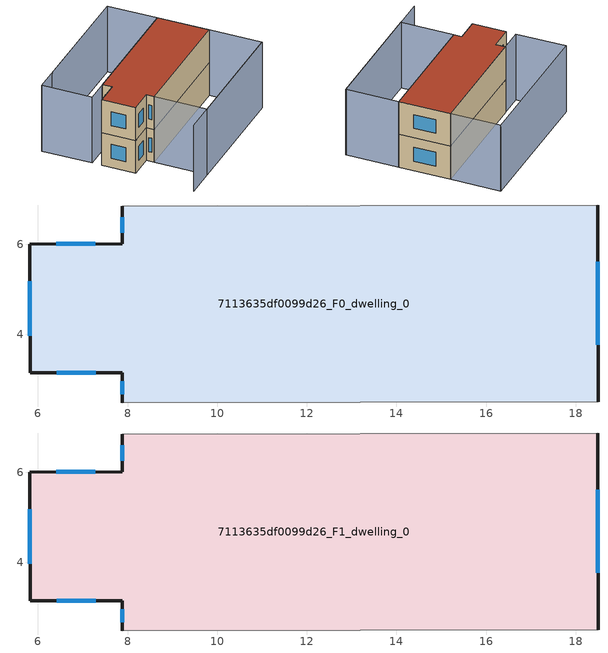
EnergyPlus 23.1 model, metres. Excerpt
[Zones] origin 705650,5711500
7113635df0099d26_F0_dwelling_0
 floor ground (EU_floor_Construction): 18.48,6.88 18.5,2.49 7.88,2.46 7.88,3.14 5.82,3.14 5.81,6.01 7.88,6.02 7.88,6.85 z0
 wall outside (EU_wall_Construction): 7.88,6.85 7.88,6.02 5.81,6.01 5.82,3.14 7.88,3.14 7.88,2.46 / 18.5,2.49 18.48,6.88 z0:3
 wall adiabatic (EU_wall_Construction): 18.48,6.88 7.88,6.85 / 7.88,2.46 18.5,2.49 z0:3
 window (EU_Window_Construction): 5.82,5.18 5.82,3.97 / 7.28,6.01 6.41,6.01 / 7.88,6.61 7.88,6.26 / 18.49,3.76 18.49,5.61 / 7.88,2.95 7.88,2.66 / 6.42,3.14 7.29,3.14 z0.87:2.13
7113635df0099d26_F1_dwelling_0
 floor to 7113635df0099d26_F0_dwelling_0 (EU_floor_Construction): 18.48,6.88 18.5,2.49 7.88,2.46 7.88,3.14 5.82,3.14 5.81,6.01 7.88,6.02 7.88,6.85 z3
 wall outside (EU_wall_Construction): 7.88,6.85 7.88,6.02 5.81,6.01 5.82,3.14 7.88,3.14 7.88,2.46 / 18.5,2.49 18.48,6.88 z3:6
 wall adiabatic (EU_wall_Construction): 18.48,6.88 7.88,6.85 / 7.88,2.46 18.5,2.49 z3:6
 window (EU_Window_Construction): 5.82,5.18 5.82,3.97 / 7.28,6.01 6.41,6.01 / 7.88,6.61 7.88,6.26 / 18.49,3.76 18.49,5.61 / 7.88,2.95 7.88,2.66 / 6.42,3.14 7.29,3.14 z3.87:5.13
 roof outside (EU_roof_Construction): 18.5,2.49 18.48,6.88 7.88,6.85 7.88,6.02 5.81,6.01 5.82,3.14 7.88,3.14 7.88,2.46 z6
shading: 5.3,-2.01 18.48,-1.96 / 7.87,2.46 18.5,2.49 / 18.5,2.49 18.51,-1.97 / 18.51,-1.97 7.88,-2 / 7.88,-2 7.87,2.46 / 18.49,6.88 5.88,6.85 / 5.88,6.85 5.87,11.09 / 5.87,11.09 18.48,11.12 / 18.48,11.12 18.49,6.88 / 18.48,11.12 7.86,11.09 z0:6
[Building]
EU S2 Campaign: North Axis=0; Terrain=City; Solar Distribution=FullExterior
[Site:Location]
London: Latitude=51.5; Longitude=-0.5; Time Zone=0; Elevation=25
[SizingPeriod:WeatherFileDays]
AnnualSizingPeriod: Begin Month=1; Begin Day of Month=1; End Month=12; End Day of Month=31; Day of Week for Start Day=Monday; Use Weather File Daylight Saving Period=No; Use Weather File Rain and Snow Indicators=No
[MATERIAL]
EU_InternalMass_Material: Roughness=MediumRough; Thickness=0.1; Conductivity=1; Density=1800; Specific Heat=900; Thermal Absorptance=0.9; Solar Absorptance=0.7; Visible Absorptance=0.7
[MATERIAL:NOMASS] Roughness=MediumRough; Thermal Absorptance=0.9; Solar Absorptance=0.7; Visible Absorptance=0.7
Name | Thermal Resistance
EU_wall_NoMass | 0.724719
EU_roof_NoMass | 2.98947
EU_floor_NoMass | 2.39157
[WINDOWMATERIAL:SIMPLEGLAZINGSYSTEM]
EU_Window_SimpleGlazing: UFactor=2.63425; Solar Heat Gain Coefficient=0.76; Visible Transmittance=0.76
[CONSTRUCTION]
EU_wall_Construction: EU_wall_NoMass
EU_roof_Construction: EU_roof_NoMass
EU_floor_Construction: EU_floor_NoMass
EU_Window_Construction: EU_Window_SimpleGlazing
EU_InternalMass_Construction: EU_InternalMass_Material
[ZONE] Type=1; Multiplier=1; Ceiling Height=autocalculate; Floor Area=autocalculate; Part of Total Floor Area=Yes
Name | Volume
7113635df0099d26_F0_dwelling_0 | 157.41
7113635df0099d26_F1_dwelling_0 | 157.411
[INTERNALMASS] Construction=EU_InternalMass_Construction; Surface Area=52.4701
Name | Zone or ZoneList
7113635df0099d26_F0_dwelling_0_EU_InternalMass | 7113635df0099d26_F0_dwelling_0
7113635df0099d26_F1_dwelling_0_EU_InternalMass | 7113635df0099d26_F1_dwelling_0
[OTHEREQUIPMENT] Fuel Type=Electricity; Design Level Calculation Method=Watts/Area; Power per Zone Floor Area=1; Fraction Latent=0; Fraction Radiant=0; Fraction Lost=0; Carbon Dioxide Generation Rate=0; EndUse Subcategory=EU_Step8_InternalGains
Name | Zone or ZoneList or Space or SpaceList | Schedule
EU_Step8_InternalGain_7113635df0099d26_F0_dwelling_0_f000 | 7113635df0099d26_F0_dwelling_0 | EU_Step8_GainSchedule_7113635df0099d26_F0_dwelling_0_f000
EU_Step8_InternalGain_7113635df0099d26_F1_dwelling_0_f000 | 7113635df0099d26_F1_dwelling_0 | EU_Step8_GainSchedule_7113635df0099d26_F1_dwelling_0_f000
[ZONEVENTILATION:DESIGNFLOWRATE] Schedule=EU_AlwaysOn; Design Flow Rate Calculation Method=AirChanges/Hour; Air Changes per Hour=0.418135; Ventilation Type=Natural; Fan Pressure Rise=0; Fan Total Efficiency=1; Constant Term Coefficient=1; Temperature Term Coefficient=0; Velocity Term Coefficient=0; Velocity Squared Term Coefficient=0; Minimum Indoor Temperature=-100; Maximum Indoor Temperature=100; Delta Temperature=-100; Minimum Outdoor Temperature=-100; Maximum Outdoor Temperature=100; Maximum Wind Speed=40
Name | Zone or ZoneList or Space or SpaceList
EU_ConstantAir_7113635df0099d26_F0_dwelling_0 | 7113635df0099d26_F0_dwelling_0
EU_ConstantAir_7113635df0099d26_F1_dwelling_0 | 7113635df0099d26_F1_dwelling_0
[HVACTEMPLATE:THERMOSTAT] Constant Heating Setpoint=20; Constant Cooling Setpoint=50
EU_HeatOnly_7113635df0099d26_F0_dwelling_0; EU_HeatOnly_7113635df0099d26_F1_dwelling_0
[HVACTEMPLATE:ZONE:IDEALLOADSAIRSYSTEM] System Availability Schedule=EU_AlwaysOn; Maximum Heating Supply Air Temperature=50; Minimum Cooling Supply Air Temperature=13; Maximum Heating Supply Air Humidity Ratio=0.0156; Minimum Cooling Supply Air Humidity Ratio=0.0077; Heating Limit=NoLimit; Cooling Limit=NoLimit; Heating Availability Schedule=EU_AlwaysOn; Cooling Availability Schedule=EU_CoolingOff; Dehumidification Control Type=ConstantSensibleHeatRatio; Cooling Sensible Heat Ratio=0.7; Dehumidification Setpoint=60; Humidification Control Type=None; Humidification Setpoint=30; Outdoor Air Method=None; Outdoor Air Flow Rate per Person=0.00944; Outdoor Air Flow Rate per Zone Floor Area=0; Outdoor Air Flow Rate per Zone=0; Demand Controlled Ventilation Type=None; Outdoor Air Economizer Type=NoEconomizer; Heat Recovery Type=None; Sensible Heat Recovery Effectiveness=0.7; Latent Heat Recovery Effectiveness=0.65
Name | Template Thermostat
7113635df0099d26_F0_dwelling_0 | EU_HeatOnly_7113635df0099d26_F0_dwelling_0
7113635df0099d26_F1_dwelling_0 | EU_HeatOnly_7113635df0099d26_F1_dwelling_0
[SIZING:ZONE] Zone Cooling Design Supply Air Temperature Input Method=SupplyAirTemperature; Zone Cooling Design Supply Air Temperature=13; Zone Heating Design Supply Air Temperature Input Method=SupplyAirTemperature; Zone Heating Design Supply Air Temperature=50; Zone Cooling Design Supply Air Humidity Ratio=0.008; Zone Heating Design Supply Air Humidity Ratio=0.008; Cooling Design Air Flow Method=DesignDay; Cooling Design Air Flow Rate=0; Cooling Minimum Air Flow per Zone Floor Area=0.000762; Cooling Minimum Air Flow=0; Cooling Minimum Air Flow Fraction=0.2; Heating Design Air Flow Method=DesignDay; Heating Design Air Flow Rate=0; Heating Maximum Air Flow per Zone Floor Area=0.002032; Heating Maximum Air Flow=0.141576; Heating Maximum Air Flow Fraction=0.3; Account for Dedicated Outdoor Air System=No; Dedicated Outdoor Air System Control Strategy=NeutralSupplyAir; Dedicated Outdoor Air Low Setpoint Temperature for Design=autosize; Dedicated Outdoor Air High Setpoint Temperature for Design=autosize; Zone Load Sizing Method=Sensible Load Only No Latent Load; Zone Latent Cooling Design Supply Air Humidity Ratio Input Method=HumidityRatioDifference; Zone Cooling Design Supply Air Humidity Ratio Difference=0.005; Zone Latent Heating Design Supply Air Humidity Ratio Input Method=HumidityRatioDifference; Zone Humidification Design Supply Air Humidity Ratio Difference=0.005
7113635df0099d26_F0_dwelling_0; 7113635df0099d26_F1_dwelling_0
[SCHEDULE:CONSTANT]
Name | Hourly Value
EU_AlwaysOn | 1
EU_CoolingOff | 0
[SCHEDULE:FILE] Column Number=1; Rows to Skip at Top=0; Number of Hours of Data=8760; Column Separator=Comma; Interpolate to Timestep=No; Minutes per Item=60; Adjust Schedule for Daylight Savings=Yes
Name | File
EU_Step8_GainSchedule_7113635df0099d26_F0_dwelling_0_f000 | ../../schedules/7113635df0099d26/7113635df0099d26_F0_dwelling_0_f000_gain.csv
EU_Step8_GainSchedule_7113635df0099d26_F1_dwelling_0_f000 | ../../schedules/7113635df0099d26/7113635df0099d26_F1_dwelling_0_f000_gain.csv
